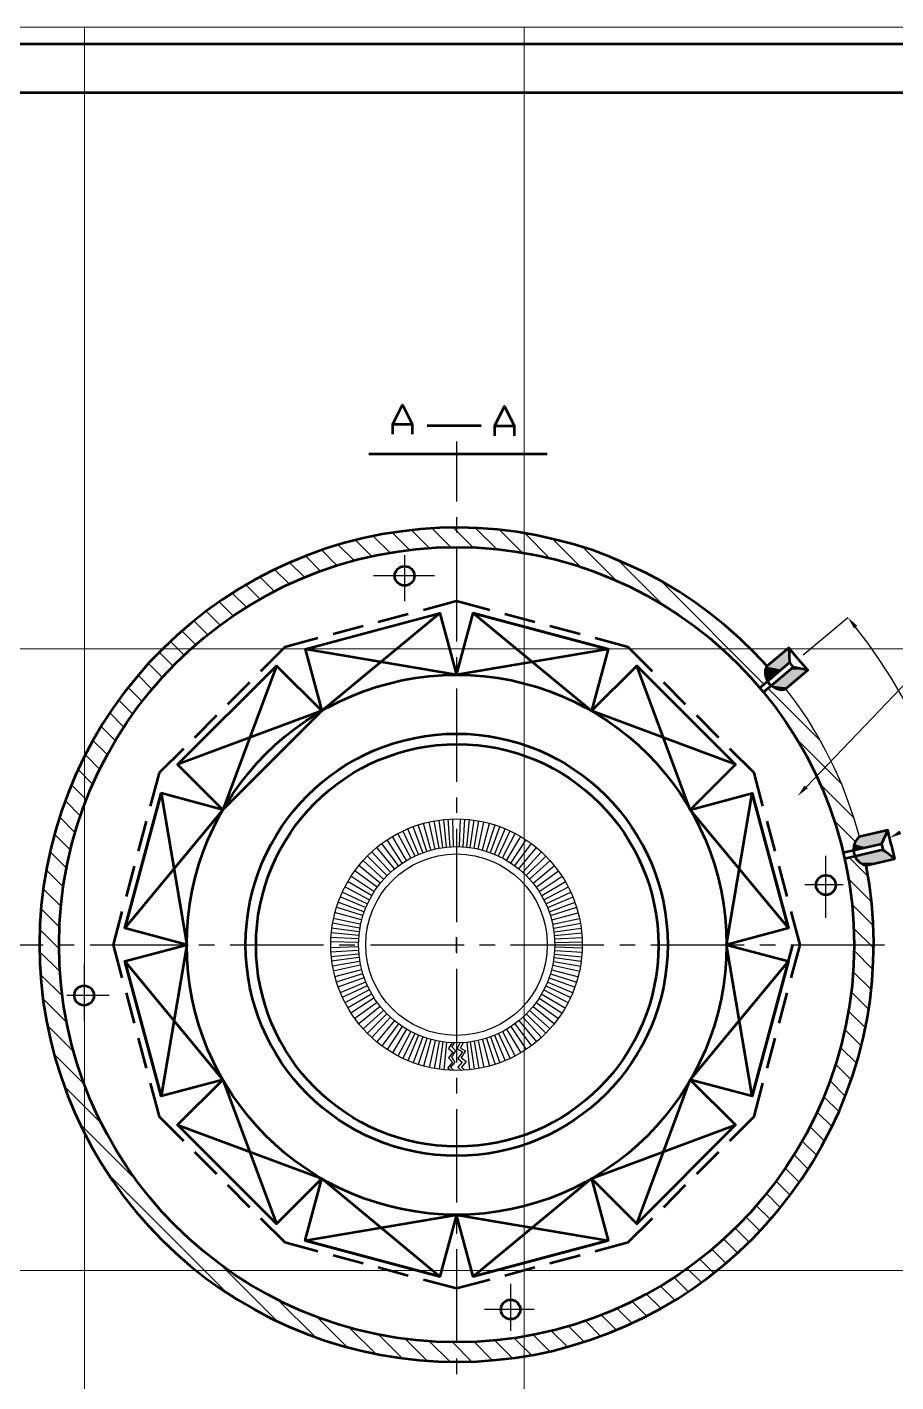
# Model space of a CAD drawing. Header units: millimetres. Extents: x 0 to 841, y 0 to 1189.
# Drawn here: x 577.7 to 743.9, y 929.9 to 1189 of the extents above; entities that cross this region are included whole.
import ezdxf

# ---------------------------------------------------------------- set-up
doc = ezdxf.new("R2010")
doc.units = ezdxf.units.MM
doc.layers.add('C00-00-00', color=7, linetype='Continuous')
doc.layers.add('C00-FF-FF', color=4, linetype='Continuous', true_color=0x00ffff)
doc.layers.add('CBF-BF-BF', color=7, linetype='Continuous', true_color=0xbfbfbf)

msp = doc.modelspace()

# ---------------------------------------------------------------- hatches: boundary and pattern name
at = {"layer": 'C00-00-00'}
h = msp.add_hatch(color=256, dxfattribs=at)
h.dxf.hatch_style = 2
h.paths.add_polyline_path([(735.880333, 1074.022772), (736.473, 1074.530772), (734.695, 1076.097106)])
h = msp.add_hatch(color=256, dxfattribs=at)
h.dxf.hatch_style = 2
h.paths.add_polyline_path([(723.392, 1070.297439), (723.519, 1067.461106), (720.005333, 1067.461106)])
h = msp.add_hatch(color=256, dxfattribs=at)
h.dxf.hatch_style = 2
h.paths.add_polyline_path([(720.005333, 1067.461106), (722.587667, 1066.699106), (719.116333, 1066.699106)])
h = msp.add_hatch(color=256, dxfattribs=at)
h.dxf.hatch_style = 2
h.paths.add_polyline_path([(720.005333, 1067.461106), (723.519, 1067.461106), (722.587667, 1066.699106)])
h = msp.add_hatch(color=256, dxfattribs=at)
h.dxf.hatch_style = 2
h.paths.add_polyline_path([(718.947, 1066.148772), (721.275333, 1065.556106), (718.862333, 1065.556106)])
h = msp.add_hatch(color=256, dxfattribs=at)
h.dxf.hatch_style = 2
h.paths.add_polyline_path([(718.862333, 1065.556106), (720.598, 1065.005772), (718.904667, 1065.005772)])
h = msp.add_hatch(color=256, dxfattribs=at)
h.dxf.hatch_style = 2
h.paths.add_polyline_path([(718.862333, 1065.556106), (721.275333, 1065.556106), (720.598, 1065.005772)])
h = msp.add_hatch(color=256, dxfattribs=at)
h.dxf.hatch_style = 2
h.paths.add_polyline_path([(718.904667, 1065.005772), (719.920667, 1064.455439), (719.074, 1064.455439)])
h = msp.add_hatch(color=256, dxfattribs=at)
h.dxf.hatch_style = 2
h.paths.add_polyline_path([(718.904667, 1065.005772), (720.598, 1065.005772), (719.920667, 1064.455439)])
h = msp.add_hatch(color=256, dxfattribs=at)
h.dxf.hatch_style = 2
h.paths.add_polyline_path([(719.116333, 1066.699106), (721.952667, 1066.148772), (718.947, 1066.148772)])
h = msp.add_hatch(color=256, dxfattribs=at)
h.dxf.hatch_style = 2
h.paths.add_polyline_path([(718.947, 1066.148772), (721.952667, 1066.148772), (721.275333, 1065.556106)])
h = msp.add_hatch(color=256, dxfattribs=at)
h.dxf.hatch_style = 2
h.paths.add_polyline_path([(719.116333, 1066.699106), (722.587667, 1066.699106), (721.952667, 1066.148772)])
h = msp.add_hatch(color=256, dxfattribs=at)
h.dxf.hatch_style = 2
h.paths.add_polyline_path([(723.519, 1066.021772), (723.519, 1063.058439), (720.047667, 1063.058439)])
h = msp.add_hatch(color=256, dxfattribs=at)
h.dxf.hatch_style = 2
h.paths.add_polyline_path([(723.688333, 1066.148772), (727.032667, 1066.021772), (723.519, 1066.021772)])
h = msp.add_hatch(color=256, dxfattribs=at)
h.dxf.hatch_style = 2
h.paths.add_polyline_path([(723.519, 1066.021772), (727.032667, 1066.021772), (723.519, 1063.058439)])
h = msp.add_hatch(color=256, dxfattribs=at)
h.dxf.hatch_style = 2
h.paths.add_polyline_path([(724.238667, 1066.572106), (726.397667, 1066.148772), (723.688333, 1066.148772)])
h = msp.add_hatch(color=256, dxfattribs=at)
h.dxf.hatch_style = 2
h.paths.add_polyline_path([(723.688333, 1066.148772), (726.397667, 1066.148772), (727.032667, 1066.021772)])
h = msp.add_hatch(color=256, dxfattribs=at)
h.dxf.hatch_style = 2
h.paths.add_polyline_path([(719.074, 1064.455439), (719.920667, 1064.455439), (719.285667, 1063.905106)])
h = msp.add_hatch(color=256, dxfattribs=at)
h.dxf.hatch_style = 2
h.paths.add_polyline_path([(720.047667, 1063.058439), (723.138, 1062.719772), (720.513333, 1062.719772)])
h = msp.add_hatch(color=256, dxfattribs=at)
h.dxf.hatch_style = 2
h.paths.add_polyline_path([(720.047667, 1063.058439), (723.519, 1063.058439), (723.138, 1062.719772)])
h = msp.add_hatch(color=256, dxfattribs=at)
h.dxf.hatch_style = 2
h.paths.add_polyline_path([(720.513333, 1062.719772), (722.841667, 1062.508106), (721.021333, 1062.508106)])
h = msp.add_hatch(color=256, dxfattribs=at)
h.dxf.hatch_style = 2
h.paths.add_polyline_path([(720.513333, 1062.719772), (723.138, 1062.719772), (722.841667, 1062.508106)])
h = msp.add_hatch(color=256, dxfattribs=at)
h.dxf.hatch_style = 2
h.paths.add_polyline_path([(721.021333, 1062.508106), (722.714667, 1062.381106), (721.487, 1062.381106)])
h = msp.add_hatch(color=256, dxfattribs=at)
h.dxf.hatch_style = 2
h.paths.add_polyline_path([(721.021333, 1062.508106), (722.841667, 1062.508106), (722.714667, 1062.381106)])
h = msp.add_hatch(color=256, dxfattribs=at)
h.dxf.hatch_style = 2
h.paths.add_polyline_path([(721.487, 1062.381106), (722.503, 1062.338772), (721.571667, 1062.338772)])
h = msp.add_hatch(color=256, dxfattribs=at)
h.dxf.hatch_style = 2
h.paths.add_polyline_path([(721.487, 1062.381106), (722.714667, 1062.381106), (722.503, 1062.338772)])
h = msp.add_hatch(color=256, dxfattribs=at)
h.dxf.hatch_style = 2
h.paths.add_polyline_path([(721.571667, 1062.338772), (722.503, 1062.338772), (722.164333, 1062.296439)])
h = msp.add_hatch(color=256, dxfattribs=at)
h.dxf.hatch_style = 2
h.paths.add_polyline_path([(727.032667, 1043.415772), (725.085333, 1041.976439), (726.44, 1043.966106)])
h = msp.add_hatch(color=256, dxfattribs=at)
h.dxf.hatch_style = 2
h.paths.add_polyline_path([(736.473, 1033.763772), (741.341333, 1033.255772), (736.134333, 1033.255772)])
h = msp.add_hatch(color=256, dxfattribs=at)
h.dxf.hatch_style = 2
h.paths.add_polyline_path([(736.854, 1034.144772), (741.553, 1033.763772), (736.473, 1033.763772)])
h = msp.add_hatch(color=256, dxfattribs=at)
h.dxf.hatch_style = 2
h.paths.add_polyline_path([(736.473, 1033.763772), (741.553, 1033.763772), (741.341333, 1033.255772)])
h = msp.add_hatch(color=256, dxfattribs=at)
h.dxf.hatch_style = 2
h.paths.add_polyline_path([(742.357333, 1035.414772), (741.764667, 1034.144772), (736.854, 1034.144772)])
h = msp.add_hatch(color=256, dxfattribs=at)
h.dxf.hatch_style = 2
h.paths.add_polyline_path([(736.854, 1034.144772), (741.764667, 1034.144772), (741.553, 1033.763772)])
h = msp.add_hatch(color=256, dxfattribs=at)
h.dxf.hatch_style = 2
h.paths.add_polyline_path([(744.939667, 1034.695106), (742.696, 1033.933106), (744.558667, 1035.372439)])
h = msp.add_hatch(color=256, dxfattribs=at)
h.dxf.hatch_style = 2
h.paths.add_polyline_path([(735.922667, 1032.747772), (738.251, 1032.155106), (735.795667, 1032.155106)])
h = msp.add_hatch(color=256, dxfattribs=at)
h.dxf.hatch_style = 2
h.paths.add_polyline_path([(735.795667, 1032.155106), (736.346, 1031.731772), (735.795667, 1031.731772)])
h = msp.add_hatch(color=256, dxfattribs=at)
h.dxf.hatch_style = 2
h.paths.add_polyline_path([(735.795667, 1032.155106), (738.251, 1032.155106), (736.346, 1031.731772)])
h = msp.add_hatch(color=256, dxfattribs=at)
h.dxf.hatch_style = 2
h.paths.add_polyline_path([(735.795667, 1031.731772), (736.346, 1031.731772), (735.795667, 1031.604772)])
h = msp.add_hatch(color=256, dxfattribs=at)
h.dxf.hatch_style = 2
h.paths.add_polyline_path([(735.965, 1032.832439), (740.706333, 1032.747772), (735.922667, 1032.747772)])
h = msp.add_hatch(color=256, dxfattribs=at)
h.dxf.hatch_style = 2
h.paths.add_polyline_path([(735.922667, 1032.747772), (740.706333, 1032.747772), (738.251, 1032.155106)])
h = msp.add_hatch(color=256, dxfattribs=at)
h.dxf.hatch_style = 2
h.paths.add_polyline_path([(736.134333, 1033.255772), (741.129667, 1032.832439), (735.965, 1032.832439)])
h = msp.add_hatch(color=256, dxfattribs=at)
h.dxf.hatch_style = 2
h.paths.add_polyline_path([(735.965, 1032.832439), (741.129667, 1032.832439), (740.706333, 1032.747772)])
h = msp.add_hatch(color=256, dxfattribs=at)
h.dxf.hatch_style = 2
h.paths.add_polyline_path([(740.791, 1031.604772), (742.907667, 1030.504106), (736.049667, 1030.504106)])
h = msp.add_hatch(color=256, dxfattribs=at)
h.dxf.hatch_style = 2
h.paths.add_polyline_path([(736.134333, 1033.255772), (741.341333, 1033.255772), (741.129667, 1032.832439)])
h = msp.add_hatch(color=256, dxfattribs=at)
h.dxf.hatch_style = 2
h.paths.add_polyline_path([(741.383667, 1031.731772), (741.553, 1031.604772), (740.791, 1031.604772)])
h = msp.add_hatch(color=256, dxfattribs=at)
h.dxf.hatch_style = 2
h.paths.add_polyline_path([(740.791, 1031.604772), (741.553, 1031.604772), (742.907667, 1030.504106)])
h = msp.add_hatch(color=256, dxfattribs=at)
h.dxf.hatch_style = 2
h.paths.add_polyline_path([(736.049667, 1030.504106), (743.542667, 1029.996106), (736.303667, 1029.996106)])
h = msp.add_hatch(color=256, dxfattribs=at)
h.dxf.hatch_style = 2
h.paths.add_polyline_path([(736.049667, 1030.504106), (742.907667, 1030.504106), (743.542667, 1029.996106)])
h = msp.add_hatch(color=256, dxfattribs=at)
h.dxf.hatch_style = 2
h.paths.add_polyline_path([(736.303667, 1029.996106), (743.585, 1029.953772), (736.346, 1029.953772)])
h = msp.add_hatch(color=256, dxfattribs=at)
h.dxf.hatch_style = 2
h.paths.add_polyline_path([(736.303667, 1029.996106), (743.542667, 1029.996106), (743.585, 1029.953772)])
h = msp.add_hatch(color=256, dxfattribs=at)
h.dxf.hatch_style = 2
h.paths.add_polyline_path([(736.346, 1029.953772), (741.934, 1029.530439), (736.642333, 1029.530439)])
h = msp.add_hatch(color=256, dxfattribs=at)
h.dxf.hatch_style = 2
h.paths.add_polyline_path([(736.346, 1029.953772), (743.585, 1029.953772), (741.934, 1029.530439)])
h = msp.add_hatch(color=256, dxfattribs=at)
h.dxf.hatch_style = 2
h.paths.add_polyline_path([(736.642333, 1029.530439), (740.283, 1029.191772), (737.108, 1029.191772)])
h = msp.add_hatch(color=256, dxfattribs=at)
h.dxf.hatch_style = 2
h.paths.add_polyline_path([(736.642333, 1029.530439), (741.934, 1029.530439), (740.283, 1029.191772)])
h = msp.add_hatch(color=256, dxfattribs=at)
h.dxf.hatch_style = 2
h.paths.add_polyline_path([(737.108, 1029.191772), (739.013, 1028.895439), (737.573667, 1028.895439)])
h = msp.add_hatch(color=256, dxfattribs=at)
h.dxf.hatch_style = 2
h.paths.add_polyline_path([(737.108, 1029.191772), (740.283, 1029.191772), (739.013, 1028.895439)])
h = msp.add_hatch(color=256, dxfattribs=at)
h.dxf.hatch_style = 2
h.paths.add_polyline_path([(737.573667, 1028.895439), (739.013, 1028.895439), (738.124, 1028.683772)])

# ---------------------------------------------------------------- linework, layer by layer
at = {"layer": 'C00-00-00', "lineweight": 53}
for points in [[(805.264667, 3.284361), (45.042667, 3.284361), (35.687, 3.284361), (35.687, 1176.468028), (35.687, 1185.823694), (795.909, 1185.823694), (805.264667, 1185.823694), (805.264667, 1176.468028)], [(647.657667, 1111.147694), (647.657667, 1113.052694), (649.520333, 1116.778028), (651.383, 1113.052694), (651.383, 1111.147694)], [(667.173333, 1110.851361), (667.173333, 1112.756361), (669.036, 1116.481694), (670.898667, 1112.756361), (670.898667, 1110.851361)], [(647.657667, 1113.052694), (651.383, 1113.052694)], [(643.043333, 1107.380028), (677.164, 1107.380028)], [(719.243333, 1066.782361), (716.703333, 1069.491694), (714.036333, 1072.074028), (711.284667, 1074.529361), (708.406, 1076.815361), (705.400333, 1079.016694), (702.352333, 1081.048694), (699.177333, 1082.953694), (695.917667, 1084.689361), (692.573333, 1086.255694), (689.186667, 1087.695028), (685.715333, 1089.007361), (682.159333, 1090.108028), (678.603333, 1091.039361), (675.005, 1091.843694), (671.364333, 1092.478694), (667.681333, 1092.902028), (663.998333, 1093.198361), (660.315333, 1093.283028), (656.632333, 1093.240694), (652.949333, 1092.986694), (649.266333, 1092.563361), (645.625667, 1092.013028), (641.985, 1091.251028), (638.429, 1090.362028), (634.873, 1089.261361), (631.401667, 1088.033694), (627.972667, 1086.636694), (624.628333, 1085.070361), (621.326333, 1083.377028), (618.151333, 1081.514361), (615.061, 1079.524694), (612.055333, 1077.365694), (609.134333, 1075.079694), (606.340333, 1072.666694), (603.673333, 1070.126694), (601.091, 1067.459694), (598.678, 1064.708028), (596.349667, 1061.787028), (594.190667, 1058.823694), (592.158667, 1055.733361), (590.296, 1052.558361), (588.560333, 1049.298694), (586.951667, 1045.954361), (585.554667, 1042.525361), (584.284667, 1039.054028), (583.184, 1035.540361), (582.252667, 1031.942028), (581.490667, 1028.343694), (580.855667, 1024.703028), (580.432333, 1021.020028), (580.178333, 1017.337028), (580.093667, 1013.654028), (580.178333, 1009.971028), (580.39, 1006.288028), (580.813333, 1002.605028), (581.406, 998.964361), (582.168, 995.323694), (583.099333, 991.767694), (584.2, 988.254028), (585.427667, 984.740361), (586.867, 981.353694), (588.433333, 978.009361), (590.126667, 974.707361), (592.031667, 971.532361), (594.021333, 968.442028), (596.180333, 965.436361), (598.466333, 962.557694), (600.921667, 959.763694), (603.461667, 957.096694), (606.128667, 954.556694), (608.922667, 952.101361), (611.801333, 949.815361), (614.807, 947.656361), (617.897333, 945.666694), (621.114667, 943.804028), (624.374333, 942.068361), (627.718667, 940.502028), (631.147667, 939.105028), (634.619, 937.835028), (638.132667, 936.734361), (641.731, 935.845361), (645.329333, 935.083361), (648.97, 934.490694), (652.653, 934.067361), (656.336, 933.813361), (660.019, 933.728694), (663.744333, 933.813361), (667.427333, 934.109694), (671.068, 934.533028), (674.708667, 935.125694), (678.349333, 935.887694), (681.905333, 936.861361), (685.419, 937.962028), (688.890333, 939.232028), (692.319333, 940.629028), (695.663667, 942.237694), (698.923333, 943.973361), (702.098333, 945.836028), (705.188667, 947.868028), (708.194333, 950.027028), (711.073, 952.355361), (713.824667, 954.768361), (716.491667, 957.350694), (719.031667, 960.017694), (721.444667, 962.811694), (723.730667, 965.732694), (725.889667, 968.738361), (727.879333, 971.828694), (729.742, 975.046028), (731.435333, 978.305694), (733.001667, 981.650028), (734.398667, 985.079028), (735.626333, 988.550361), (736.727, 992.106361), (737.616, 995.662361), (738.378, 999.303028), (738.928333, 1002.943694), (739.351667, 1006.626694), (739.563333, 1010.309694), (739.648, 1013.992694), (739.521, 1017.675694), (739.267, 1021.358694), (738.801333, 1025.041694), (738.166333, 1028.682361)], [(666.199667, 1077.492694), (659.849667, 1079.228361), (653.499667, 1077.492694)], [(625.390333, 1066.867028), (615.145667, 1039.308028), (634.068667, 1058.231028), (606.509667, 1047.986361), (615.145667, 1039.308028), (596.434333, 1016.702028), (603.334667, 1042.483028), (608.245333, 1013.527028), (603.334667, 984.528694), (596.434333, 1010.352028), (615.145667, 987.703694), (625.390333, 960.144694), (606.509667, 979.067694), (634.068667, 968.823028), (656.674667, 950.069361), (630.893667, 956.969694), (659.849667, 961.880361), (688.848, 956.969694), (663.024667, 950.069361), (685.673, 968.823028), (713.232, 979.067694), (694.309, 960.144694), (704.553667, 987.703694), (723.307333, 1010.352028), (716.364667, 984.528694), (711.496333, 1013.527028), (716.364667, 1042.483028), (723.307333, 1016.702028), (704.553667, 1039.308028), (694.309, 1066.867028), (713.232, 1047.986361), (685.673, 1058.231028), (663.024667, 1076.942361), (688.848, 1070.042028), (659.849667, 1065.131361), (630.893667, 1070.042028), (656.674667, 1076.942361), (634.068667, 1058.231028)], [(630.893667, 1070.042028), (656.674667, 1076.942361), (659.849667, 1065.131361)], [(659.849667, 1065.131361), (663.024667, 1076.942361)], [(633.349, 1072.116361), (626.999, 1070.423028), (622.342333, 1065.766361)], [(630.893667, 1070.042028), (634.068667, 1058.231028), (625.390333, 1066.867028)], [(688.848, 1070.042028), (685.673, 1058.231028), (694.309, 1066.867028)], [(697.357, 1065.766361), (692.700333, 1070.423028), (686.350333, 1072.116361)], [(723.392, 1070.296028), (719.116333, 1066.697694)], [(725.212333, 1068.137028), (723.392, 1070.296028), (723.519, 1067.459694), (724.238667, 1066.570694)], [(725.212333, 1068.137028), (727.032667, 1066.020361), (724.238667, 1066.570694)], [(719.116333, 1066.697694), (718.904667, 1066.020361), (718.862333, 1065.343028), (718.989333, 1064.665694), (719.243333, 1064.030694), (719.624333, 1063.438028), (720.132333, 1062.972361), (720.725, 1062.633694), (721.36, 1062.379694), (722.037333, 1062.295028), (722.714667, 1062.379694)], [(722.714667, 1062.379694), (727.032667, 1066.020361)], [(607.610333, 1050.992028), (602.953667, 1046.377694)], [(718.439, 1040.027694), (716.745667, 1046.377694), (712.089, 1050.992028)], [(606.509667, 1047.986361), (615.145667, 1039.308028), (603.334667, 1042.483028)], [(713.232, 1047.986361), (704.553667, 1039.308028), (716.364667, 1042.483028)], [(736.854, 1034.143361), (736.388333, 1033.635361), (736.049667, 1033.042694), (735.838, 1032.407694), (735.753333, 1031.730361), (735.838, 1031.053028), (736.092, 1030.375694), (736.430667, 1029.825361), (736.896333, 1029.317361), (737.489, 1028.936361), (738.124, 1028.682361)], [(742.357333, 1035.413361), (736.854, 1034.143361)], [(742.992333, 1032.661694), (742.357333, 1035.413361), (741.129667, 1032.831028), (741.383667, 1031.730361)], [(742.992333, 1032.661694), (743.585, 1029.952361), (741.383667, 1031.730361)], [(738.124, 1028.682361), (743.585, 1029.952361)], [(595.841667, 1019.877028), (594.148333, 1013.527028), (595.841667, 1007.177028)], [(723.857667, 1007.177028), (725.551, 1013.527028), (723.857667, 1019.877028)], [(596.434333, 1010.352028), (608.245333, 1013.527028), (596.434333, 1016.702028)], [(723.307333, 1016.702028), (711.496333, 1013.527028), (723.307333, 1010.352028)], [(606.509667, 979.067694), (615.145667, 987.703694), (603.334667, 984.528694)], [(716.364667, 984.528694), (704.553667, 987.703694), (713.232, 979.067694)], [(601.260333, 987.026361), (602.953667, 980.676361), (607.610333, 976.019694)], [(712.089, 976.019694), (716.745667, 980.676361), (718.439, 987.026361)], [(630.893667, 956.969694), (634.068667, 968.823028), (625.390333, 960.144694)], [(694.309, 960.144694), (685.673, 968.823028), (688.848, 956.969694)], [(622.342333, 961.245361), (626.999, 956.631028), (633.349, 954.895361)], [(663.024667, 950.069361), (659.849667, 961.880361), (656.674667, 950.069361)], [(686.350333, 954.895361), (692.700333, 956.631028), (697.357, 961.245361)], [(653.499667, 949.519028), (659.849667, 947.825694), (666.199667, 949.519028)]]:
    msp.add_lwpolyline(points, dxfattribs=at)
msp.add_lwpolyline([(795.909, 12.640028), (45.042667, 12.640028), (45.042667, 1176.468028), (795.909, 1176.468028)], close=True, dxfattribs=at)
at = {"layer": 'C00-00-00', "lineweight": 25}
for points in [[(726.736333, 1043.668361), (758.782667, 1077.154028), (793.792333, 1077.154028)], [(757.428, 1015.855361), (757.258667, 1019.792361), (756.92, 1023.729361), (756.412, 1027.666361), (755.777, 1031.561028), (754.972667, 1035.455694), (753.999, 1039.265694), (752.856, 1043.075694), (751.586, 1046.801028), (750.146667, 1050.484028), (748.580333, 1054.124694), (746.844667, 1057.680694), (744.982, 1061.152028), (742.992333, 1064.581028), (740.833333, 1067.883028), (738.589667, 1071.142694), (736.176667, 1074.275361)], [(736.896333, 1034.185694), (735.922667, 1037.572361), (734.779667, 1040.916694), (733.509667, 1044.218694), (732.070333, 1047.436028), (730.504, 1050.611028), (728.768333, 1053.701361), (726.948, 1056.707028), (724.958333, 1059.628028), (722.841667, 1062.464361)], [(730.461667, 1018.691694), (730.461667, 1024.957028), (730.461667, 1030.545028)], [(588.645, 1009.928694), (588.645, 1003.832694), (588.645, 998.964361)], [(659.003, 994.815694), (658.283333, 993.672694), (659.13, 992.995361), (658.325667, 991.894694), (659.045333, 991.048028), (658.198667, 989.989694), (658.664333, 989.524028)], [(658.960667, 993.969028), (659.680333, 993.291694), (658.876, 992.021694), (659.553333, 991.090361), (658.706667, 990.074361), (659.257, 989.524028)], [(658.960667, 993.926694), (659.426333, 994.731028)], [(660.569333, 994.815694), (659.976667, 993.672694), (660.992667, 993.037694), (660.103667, 991.767694), (660.950333, 991.090361), (660.103667, 990.074361), (660.781, 989.481694)], [(661.119667, 994.815694), (660.611667, 993.757361), (661.543, 993.249361), (660.738667, 991.937028), (661.67, 991.175028), (660.823333, 990.116694), (661.373667, 989.608694)]]:
    msp.add_lwpolyline(points, dxfattribs=at)
at = {"layer": 'C00-00-00', "lineweight": 53}
for centre, radius in [((659.849667, 1013.527028), 76.030667), ((659.870833, 1013.505861), 51.6255), ((659.870833, 1013.505861), 40.364833), ((659.976667, 1013.400028), 38.481), ((730.482833, 1024.935861), 1.883833), ((588.623833, 1003.811528), 1.883833), ((670.179, 943.761694), 1.862667)]:
    msp.add_circle(centre, radius, dxfattribs=at)
at = {"layer": 'C00-00-00', "lineweight": 25}
for centre, radius in [((659.849667, 1013.527028), 24.045333), ((659.870833, 1013.505861), 18.774833), ((659.849667, 1013.527028), 17.356667)]:
    msp.add_circle(centre, radius, dxfattribs=at)
at = {"layer": 'C00-00-00', "lineweight": 53}
msp.add_ellipse((649.9225, 1084.054361), major_axis=(1.883833, 0), ratio=0.988764, start_param=0, end_param=6.283185, dxfattribs=at)
for points in [[(654.219333, 1112.841028), (654.219333, 1112.841028), (664.548667, 1112.841028), (664.548667, 1112.841028)], [(667.173333, 1112.756361), (667.173333, 1112.756361), (670.898667, 1112.756361), (670.898667, 1112.756361)], [(650.621, 1076.730694), (650.621, 1076.730694), (644.863667, 1075.206694), (644.863667, 1075.206694)], [(688.848, 1070.042028), (688.848, 1070.042028), (663.024667, 1076.942361), (663.024667, 1076.942361)], [(674.835667, 1075.206694), (674.835667, 1075.206694), (669.078333, 1076.730694), (669.078333, 1076.730694)], [(641.985, 1074.444694), (641.985, 1074.444694), (636.227667, 1072.878361), (636.227667, 1072.878361)], [(683.471667, 1072.878361), (683.471667, 1072.878361), (677.714333, 1074.444694), (677.714333, 1074.444694)], [(717.846333, 1062.676028), (717.846333, 1062.676028), (723.519, 1067.459694), (723.519, 1067.459694)], [(625.390333, 1066.867028), (625.390333, 1066.867028), (606.509667, 1047.986361), (606.509667, 1047.986361)], [(713.232, 1047.986361), (713.232, 1047.986361), (694.309, 1066.867028), (694.309, 1066.867028)], [(718.566, 1061.829361), (718.566, 1061.829361), (724.238667, 1066.570694), (724.238667, 1066.570694)], [(620.268, 1063.649694), (620.268, 1063.649694), (616.034667, 1059.458694), (616.034667, 1059.458694)], [(703.664667, 1059.458694), (703.664667, 1059.458694), (699.473667, 1063.649694), (699.473667, 1063.649694)], [(613.918, 1057.342028), (613.918, 1057.342028), (609.727, 1053.108694), (609.727, 1053.108694)], [(710.014667, 1053.108694), (710.014667, 1053.108694), (705.781333, 1057.342028), (705.781333, 1057.342028)], [(602.953667, 1046.377694), (602.953667, 1046.377694), (601.260333, 1040.027694), (601.260333, 1040.027694)], [(603.334667, 1042.483028), (603.334667, 1042.483028), (596.434333, 1016.702028), (596.434333, 1016.702028)], [(723.307333, 1016.702028), (723.307333, 1016.702028), (716.364667, 1042.483028), (716.364667, 1042.483028)], [(600.498333, 1037.149028), (600.498333, 1037.149028), (598.932, 1031.391694), (598.932, 1031.391694)], [(720.767333, 1031.391694), (720.767333, 1031.391694), (719.243333, 1037.149028), (719.243333, 1037.149028)], [(733.806, 1031.137694), (733.806, 1031.137694), (741.129667, 1032.831028), (741.129667, 1032.831028)], [(734.06, 1030.037028), (734.06, 1030.037028), (741.383667, 1031.730361), (741.383667, 1031.730361)], [(598.17, 1028.513028), (598.17, 1028.513028), (596.646, 1022.755694), (596.646, 1022.755694)], [(723.095667, 1022.755694), (723.095667, 1022.755694), (721.529333, 1028.513028), (721.529333, 1028.513028)], [(716.364667, 984.528694), (716.364667, 984.528694), (724.154, 1013.527028), (724.154, 1013.527028)], [(596.434333, 1010.352028), (596.434333, 1010.352028), (603.334667, 984.528694), (603.334667, 984.528694)], [(596.646, 1004.298361), (596.646, 1004.298361), (598.17, 998.541028), (598.17, 998.541028)], [(721.529333, 998.541028), (721.529333, 998.541028), (723.095667, 1004.298361), (723.095667, 1004.298361)], [(598.932, 995.662361), (598.932, 995.662361), (600.498333, 989.905028), (600.498333, 989.905028)], [(719.243333, 989.905028), (719.243333, 989.905028), (720.767333, 995.662361), (720.767333, 995.662361)], [(606.509667, 979.067694), (606.509667, 979.067694), (625.390333, 960.144694), (625.390333, 960.144694)], [(694.309, 960.144694), (694.309, 960.144694), (713.232, 979.067694), (713.232, 979.067694)], [(609.727, 973.903028), (609.727, 973.903028), (613.918, 969.712028), (613.918, 969.712028)], [(705.781333, 969.712028), (705.781333, 969.712028), (710.014667, 973.903028), (710.014667, 973.903028)], [(616.034667, 967.595361), (616.034667, 967.595361), (620.268, 963.362028), (620.268, 963.362028)], [(699.473667, 963.362028), (699.473667, 963.362028), (703.664667, 967.595361), (703.664667, 967.595361)], [(630.893667, 956.969694), (630.893667, 956.969694), (656.674667, 950.069361), (656.674667, 950.069361)], [(663.024667, 950.069361), (663.024667, 950.069361), (688.848, 956.969694), (688.848, 956.969694)], [(636.227667, 954.133361), (636.227667, 954.133361), (641.985, 952.609361), (641.985, 952.609361)], [(677.714333, 952.609361), (677.714333, 952.609361), (683.471667, 954.133361), (683.471667, 954.133361)], [(644.863667, 951.847361), (644.863667, 951.847361), (650.621, 950.281028), (650.621, 950.281028)], [(669.078333, 950.281028), (669.078333, 950.281028), (674.835667, 951.847361), (674.835667, 951.847361)]]:
    msp.add_open_spline(points, degree=3, dxfattribs=at)
at = {"layer": 'C00-00-00', "lineweight": 25}
for points in [[(659.849667, 1109.750694), (659.849667, 1109.750694), (659.849667, 1098.278361), (659.849667, 1098.278361)], [(659.849667, 1095.315028), (659.849667, 1095.315028), (659.849667, 1092.351694), (659.849667, 1092.351694)], [(643.636, 1087.779694), (643.636, 1087.779694), (640.503333, 1090.912361), (640.503333, 1090.912361)], [(647.149667, 1088.457028), (647.149667, 1088.457028), (643.932333, 1091.674361), (643.932333, 1091.674361)], [(650.832667, 1089.007361), (650.832667, 1089.007361), (647.530667, 1092.351694), (647.530667, 1092.351694)], [(654.685, 1089.346028), (654.685, 1089.346028), (651.256, 1092.817361), (651.256, 1092.817361)], [(658.749, 1089.515361), (658.749, 1089.515361), (655.150667, 1093.156028), (655.150667, 1093.156028)], [(663.024667, 1089.473028), (663.024667, 1089.473028), (659.214667, 1093.283028), (659.214667, 1093.283028)], [(667.554333, 1089.134361), (667.554333, 1089.134361), (663.490333, 1093.198361), (663.490333, 1093.198361)], [(672.422667, 1088.499361), (672.422667, 1088.499361), (668.062333, 1092.859694), (668.062333, 1092.859694)], [(677.714333, 1087.398694), (677.714333, 1087.398694), (672.930667, 1092.224694), (672.930667, 1092.224694)], [(683.641, 1085.705361), (683.641, 1085.705361), (678.18, 1091.166361), (678.18, 1091.166361)], [(636.989667, 1086.001694), (636.989667, 1086.001694), (634.026333, 1089.007361), (634.026333, 1089.007361)], [(640.249333, 1086.975361), (640.249333, 1086.975361), (637.201333, 1090.023361), (637.201333, 1090.023361)], [(659.849667, 1089.346028), (659.849667, 1089.346028), (659.849667, 1071.481361), (659.849667, 1071.481361)], [(690.456667, 1083.123028), (690.456667, 1083.123028), (684.022, 1089.557694), (684.022, 1089.557694)], [(630.809, 1083.758028), (630.809, 1083.758028), (627.930333, 1086.636694), (627.930333, 1086.636694)], [(633.857, 1084.943361), (633.857, 1084.943361), (630.936, 1087.864361), (630.936, 1087.864361)], [(649.943667, 1079.228361), (649.943667, 1079.228361), (649.943667, 1088.033694), (649.943667, 1088.033694)], [(699.219667, 1078.551028), (699.219667, 1078.551028), (690.668333, 1087.102361), (690.668333, 1087.102361)], [(625.051667, 1081.091028), (625.051667, 1081.091028), (622.257667, 1083.885028), (622.257667, 1083.885028)], [(627.888, 1082.488028), (627.888, 1082.488028), (625.051667, 1085.282028), (625.051667, 1085.282028)], [(655.616333, 1084.054361), (655.616333, 1084.054361), (643.974667, 1084.054361), (643.974667, 1084.054361)], [(718.650667, 1063.353361), (718.650667, 1063.353361), (698.923333, 1083.080694), (698.923333, 1083.080694)], [(619.675333, 1078.043028), (619.675333, 1078.043028), (616.966, 1080.752361), (616.966, 1080.752361)], [(622.3, 1079.609361), (622.3, 1079.609361), (619.548333, 1082.361028), (619.548333, 1082.361028)], [(617.135333, 1076.392028), (617.135333, 1076.392028), (614.426, 1079.101361), (614.426, 1079.101361)], [(612.267, 1072.793694), (612.267, 1072.793694), (609.6, 1075.460694), (609.6, 1075.460694)], [(614.637667, 1074.614028), (614.637667, 1074.614028), (611.970667, 1077.323361), (611.970667, 1077.323361)], [(726.143667, 1068.941361), (726.143667, 1068.941361), (734.695, 1076.095694), (734.695, 1076.095694)], [(609.981, 1070.888694), (609.981, 1070.888694), (607.314, 1073.555694), (607.314, 1073.555694)], [(607.779667, 1068.899028), (607.779667, 1068.899028), (605.112667, 1071.523694), (605.112667, 1071.523694)], [(605.620667, 1066.782361), (605.620667, 1066.782361), (602.996, 1069.449361), (602.996, 1069.449361)], [(659.849667, 1068.518028), (659.849667, 1068.518028), (659.849667, 1065.512361), (659.849667, 1065.512361)], [(601.599, 1062.379694), (601.599, 1062.379694), (598.974333, 1065.046694), (598.974333, 1065.046694)], [(603.588667, 1064.623361), (603.588667, 1064.623361), (600.921667, 1067.290361), (600.921667, 1067.290361)], [(599.736333, 1060.051361), (599.736333, 1060.051361), (597.069333, 1062.718361), (597.069333, 1062.718361)], [(659.849667, 1062.549028), (659.849667, 1062.549028), (659.849667, 1044.642028), (659.849667, 1044.642028)], [(729.403333, 1052.558361), (729.403333, 1052.558361), (719.455, 1062.549028), (719.455, 1062.549028)], [(597.958333, 1057.638361), (597.958333, 1057.638361), (595.249, 1060.305361), (595.249, 1060.305361)], [(596.222667, 1055.140694), (596.222667, 1055.140694), (593.513333, 1057.850028), (593.513333, 1057.850028)], [(594.614, 1052.516028), (594.614, 1052.516028), (591.862333, 1055.267694), (591.862333, 1055.267694)], [(593.09, 1049.849028), (593.09, 1049.849028), (590.296, 1052.600694), (590.296, 1052.600694)], [(733.425, 1044.345694), (733.425, 1044.345694), (724.873667, 1052.897028), (724.873667, 1052.897028)], [(591.650667, 1047.055028), (591.650667, 1047.055028), (588.856667, 1049.849028), (588.856667, 1049.849028)], [(590.296, 1044.176361), (590.296, 1044.176361), (587.459667, 1047.012694), (587.459667, 1047.012694)], [(735.880333, 1037.699361), (735.880333, 1037.699361), (729.445667, 1044.134028), (729.445667, 1044.134028)], [(589.068333, 1041.213028), (589.068333, 1041.213028), (586.189667, 1044.091694), (586.189667, 1044.091694)], [(659.849667, 1041.678694), (659.849667, 1041.678694), (659.849667, 1038.715361), (659.849667, 1038.715361)], [(587.925333, 1038.122694), (587.925333, 1038.122694), (585.004333, 1041.086028), (585.004333, 1041.086028)], [(586.909333, 1034.947694), (586.909333, 1034.947694), (583.903667, 1037.953361), (583.903667, 1037.953361)], [(654.134667, 1031.391694), (654.134667, 1031.391694), (652.526, 1036.429361), (652.526, 1036.429361)], [(654.939, 1031.645694), (654.939, 1031.645694), (653.542, 1036.725694), (653.542, 1036.725694)], [(655.743333, 1031.815028), (655.743333, 1031.815028), (654.642667, 1036.979694), (654.642667, 1036.979694)], [(656.505333, 1031.984361), (656.505333, 1031.984361), (655.574, 1037.191361), (655.574, 1037.191361)], [(657.225, 1032.111361), (657.225, 1032.111361), (656.505333, 1037.318361), (656.505333, 1037.318361)], [(657.902333, 1032.196028), (657.902333, 1032.196028), (657.394333, 1037.445361), (657.394333, 1037.445361)], [(658.622, 1032.238361), (658.622, 1032.238361), (658.241, 1037.530028), (658.241, 1037.530028)], [(659.257, 1032.280694), (659.257, 1032.280694), (659.13, 1037.572361), (659.13, 1037.572361)], [(660.442333, 1032.280694), (660.442333, 1032.280694), (660.611667, 1037.572361), (660.611667, 1037.572361)], [(661.119667, 1032.238361), (661.119667, 1032.238361), (661.458333, 1037.530028), (661.458333, 1037.530028)], [(661.839333, 1032.196028), (661.839333, 1032.196028), (662.347333, 1037.445361), (662.347333, 1037.445361)], [(662.474333, 1032.111361), (662.474333, 1032.111361), (663.194, 1037.318361), (663.194, 1037.318361)], [(663.236333, 1031.984361), (663.236333, 1031.984361), (664.125333, 1037.191361), (664.125333, 1037.191361)], [(663.956, 1031.815028), (663.956, 1031.815028), (665.099, 1036.979694), (665.099, 1036.979694)], [(664.802667, 1031.645694), (664.802667, 1031.645694), (666.157333, 1036.725694), (666.157333, 1036.725694)], [(665.607, 1031.391694), (665.607, 1031.391694), (667.215667, 1036.429361), (667.215667, 1036.429361)], [(736.134333, 1033.212028), (736.134333, 1033.212028), (732.070333, 1037.276028), (732.070333, 1037.276028)], [(586.020333, 1031.603361), (586.020333, 1031.603361), (582.93, 1034.693694), (582.93, 1034.693694)], [(650.282333, 1029.656028), (650.282333, 1029.656028), (647.615333, 1034.185694), (647.615333, 1034.185694)], [(651.086667, 1030.121694), (651.086667, 1030.121694), (648.631333, 1034.778361), (648.631333, 1034.778361)], [(651.848667, 1030.502694), (651.848667, 1030.502694), (649.605, 1035.286361), (649.605, 1035.286361)], [(652.568333, 1030.799028), (652.568333, 1030.799028), (650.536333, 1035.667361), (650.536333, 1035.667361)], [(653.372667, 1031.137694), (653.372667, 1031.137694), (651.552333, 1036.090694), (651.552333, 1036.090694)], [(659.849667, 1035.709694), (659.849667, 1035.709694), (659.849667, 1017.845028), (659.849667, 1017.845028)], [(666.326667, 1031.137694), (666.326667, 1031.137694), (668.147, 1036.090694), (668.147, 1036.090694)], [(667.131, 1030.799028), (667.131, 1030.799028), (669.163, 1035.667361), (669.163, 1035.667361)], [(667.850667, 1030.502694), (667.850667, 1030.502694), (670.094333, 1035.286361), (670.094333, 1035.286361)], [(668.612667, 1030.121694), (668.612667, 1030.121694), (671.068, 1034.778361), (671.068, 1034.778361)], [(669.417, 1029.656028), (669.417, 1029.656028), (672.126333, 1034.185694), (672.126333, 1034.185694)], [(585.258333, 1028.174361), (585.258333, 1028.174361), (582.083333, 1031.349361), (582.083333, 1031.349361)], [(647.192, 1027.370028), (647.192, 1027.370028), (643.636, 1031.264694), (643.636, 1031.264694)], [(647.954, 1028.005028), (647.954, 1028.005028), (644.609667, 1032.111361), (644.609667, 1032.111361)], [(648.716, 1028.597694), (648.716, 1028.597694), (645.583333, 1032.873361), (645.583333, 1032.873361)], [(649.478, 1029.148028), (649.478, 1029.148028), (646.599333, 1033.550694), (646.599333, 1033.550694)], [(670.221333, 1029.148028), (670.221333, 1029.148028), (673.142333, 1033.550694), (673.142333, 1033.550694)], [(671.025667, 1028.597694), (671.025667, 1028.597694), (674.158333, 1032.873361), (674.158333, 1032.873361)], [(671.787667, 1028.005028), (671.787667, 1028.005028), (675.132, 1032.111361), (675.132, 1032.111361)], [(672.549667, 1027.370028), (672.549667, 1027.370028), (676.105667, 1031.264694), (676.105667, 1031.264694)], [(645.244667, 1025.295694), (645.244667, 1025.295694), (641.138333, 1028.640028), (641.138333, 1028.640028)], [(645.879667, 1026.057694), (645.879667, 1026.057694), (641.985, 1029.613694), (641.985, 1029.613694)], [(646.514667, 1026.735028), (646.514667, 1026.735028), (642.789333, 1030.460361), (642.789333, 1030.460361)], [(646.514667, 1026.735028), (646.514667, 1026.735028), (642.789333, 1030.460361), (642.789333, 1030.460361)], [(673.184667, 1026.735028), (673.184667, 1026.735028), (676.952333, 1030.460361), (676.952333, 1030.460361)], [(673.184667, 1026.735028), (673.184667, 1026.735028), (676.952333, 1030.460361), (676.952333, 1030.460361)], [(673.819667, 1026.057694), (673.819667, 1026.057694), (677.756667, 1029.613694), (677.756667, 1029.613694)], [(674.497, 1025.295694), (674.497, 1025.295694), (678.603333, 1028.640028), (678.603333, 1028.640028)], [(738.547333, 1026.565694), (738.547333, 1026.565694), (734.906667, 1030.248694), (734.906667, 1030.248694)], [(584.623333, 1024.576028), (584.623333, 1024.576028), (581.363667, 1027.835694), (581.363667, 1027.835694)], [(644.059333, 1023.729361), (644.059333, 1023.729361), (639.656667, 1026.608028), (639.656667, 1026.608028)], [(644.652, 1024.533694), (644.652, 1024.533694), (640.376333, 1027.624028), (640.376333, 1027.624028)], [(675.089667, 1024.533694), (675.089667, 1024.533694), (679.365333, 1027.624028), (679.365333, 1027.624028)], [(675.64, 1023.729361), (675.64, 1023.729361), (680.042667, 1026.608028), (680.042667, 1026.608028)], [(739.224667, 1021.697361), (739.224667, 1021.697361), (734.822, 1026.100028), (734.822, 1026.100028)], [(584.2, 1020.808361), (584.2, 1020.808361), (580.813333, 1024.195028), (580.813333, 1024.195028)], [(642.747, 1021.358694), (642.747, 1021.358694), (637.963333, 1023.602361), (637.963333, 1023.602361)], [(643.128, 1022.120694), (643.128, 1022.120694), (638.471333, 1024.576028), (638.471333, 1024.576028)], [(643.593667, 1022.925028), (643.593667, 1022.925028), (639.021667, 1025.592028), (639.021667, 1025.592028)], [(676.148, 1022.925028), (676.148, 1022.925028), (680.677667, 1025.592028), (680.677667, 1025.592028)], [(676.571333, 1022.120694), (676.571333, 1022.120694), (681.270333, 1024.576028), (681.270333, 1024.576028)], [(676.952333, 1021.358694), (676.952333, 1021.358694), (681.736, 1023.602361), (681.736, 1023.602361)], [(733.806, 1024.957028), (733.806, 1024.957028), (726.44, 1024.957028), (726.44, 1024.957028)], [(642.112, 1019.834694), (642.112, 1019.834694), (637.159, 1021.655028), (637.159, 1021.655028)], [(642.450667, 1020.639028), (642.450667, 1020.639028), (637.582333, 1022.671028), (637.582333, 1022.671028)], [(677.291, 1020.639028), (677.291, 1020.639028), (682.159333, 1022.671028), (682.159333, 1022.671028)], [(677.587333, 1019.834694), (677.587333, 1019.834694), (682.540333, 1021.655028), (682.540333, 1021.655028)], [(739.563333, 1017.167694), (739.563333, 1017.167694), (735.499333, 1021.231694), (735.499333, 1021.231694)], [(583.903667, 1016.871361), (583.903667, 1016.871361), (580.39, 1020.385028), (580.39, 1020.385028)], [(641.434667, 1017.464028), (641.434667, 1017.464028), (636.27, 1018.564694), (636.27, 1018.564694)], [(641.646333, 1018.310694), (641.646333, 1018.310694), (636.524, 1019.665361), (636.524, 1019.665361)], [(641.858, 1019.115028), (641.858, 1019.115028), (636.820333, 1020.681361), (636.820333, 1020.681361)], [(677.841333, 1019.115028), (677.841333, 1019.115028), (682.836667, 1020.681361), (682.836667, 1020.681361)], [(678.095333, 1018.310694), (678.095333, 1018.310694), (683.133, 1019.623028), (683.133, 1019.623028)], [(678.264667, 1017.464028), (678.264667, 1017.464028), (683.387, 1018.564694), (683.387, 1018.564694)], [(583.819, 1012.722694), (583.819, 1012.722694), (580.136, 1016.448028), (580.136, 1016.448028)], [(641.096, 1015.305028), (641.096, 1015.305028), (635.846667, 1015.813028), (635.846667, 1015.813028)], [(641.180667, 1015.982361), (641.180667, 1015.982361), (635.931333, 1016.702028), (635.931333, 1016.702028)], [(641.307667, 1016.702028), (641.307667, 1016.702028), (636.100667, 1017.633361), (636.100667, 1017.633361)], [(678.434, 1016.702028), (678.434, 1016.702028), (683.641, 1017.633361), (683.641, 1017.633361)], [(678.561, 1015.982361), (678.561, 1015.982361), (683.683333, 1016.659694), (683.683333, 1016.659694)], [(678.603333, 1015.305028), (678.603333, 1015.305028), (683.810333, 1015.813028), (683.810333, 1015.813028)], [(739.648, 1012.849694), (739.648, 1012.849694), (735.795667, 1016.659694), (735.795667, 1016.659694)], [(565.107667, 1013.527028), (565.107667, 1013.527028), (580.771, 1013.527028), (580.771, 1013.527028)], [(583.776667, 1013.527028), (583.776667, 1013.527028), (586.74, 1013.527028), (586.74, 1013.527028)], [(589.745667, 1013.527028), (589.745667, 1013.527028), (607.610333, 1013.527028), (607.610333, 1013.527028)], [(610.573667, 1013.527028), (610.573667, 1013.527028), (613.579333, 1013.527028), (613.579333, 1013.527028)], [(616.542667, 1013.527028), (616.542667, 1013.527028), (634.407333, 1013.527028), (634.407333, 1013.527028)], [(641.011333, 1013.950361), (641.011333, 1013.950361), (635.719667, 1014.077361), (635.719667, 1014.077361)], [(641.011333, 1013.103694), (641.011333, 1013.103694), (635.719667, 1012.934361), (635.719667, 1012.934361)], [(641.053667, 1014.627694), (641.053667, 1014.627694), (635.762, 1014.924028), (635.762, 1014.924028)], [(637.413, 1013.527028), (637.413, 1013.527028), (640.376333, 1013.527028), (640.376333, 1013.527028)], [(643.382, 1013.527028), (643.382, 1013.527028), (661.246667, 1013.527028), (661.246667, 1013.527028)], [(658.410333, 1013.527028), (658.410333, 1013.527028), (661.331333, 1013.527028), (661.331333, 1013.527028)], [(658.410333, 1013.527028), (658.410333, 1013.527028), (661.331333, 1013.527028), (661.331333, 1013.527028)], [(658.410333, 1013.527028), (658.410333, 1013.527028), (661.331333, 1013.527028), (661.331333, 1013.527028)], [(659.849667, 1012.045361), (659.849667, 1012.045361), (659.849667, 1014.966361), (659.849667, 1014.966361)], [(659.849667, 1012.045361), (659.849667, 1012.045361), (659.849667, 1014.966361), (659.849667, 1014.966361)], [(659.849667, 1014.839361), (659.849667, 1014.839361), (659.849667, 1011.876028), (659.849667, 1011.876028)], [(664.21, 1013.527028), (664.21, 1013.527028), (667.215667, 1013.527028), (667.215667, 1013.527028)], [(670.179, 1013.527028), (670.179, 1013.527028), (688.043667, 1013.527028), (688.043667, 1013.527028)], [(678.688, 1014.627694), (678.688, 1014.627694), (683.852667, 1014.924028), (683.852667, 1014.924028)], [(678.730333, 1013.950361), (678.730333, 1013.950361), (683.895, 1014.077361), (683.895, 1014.077361)], [(678.730333, 1013.103694), (678.730333, 1013.103694), (683.979667, 1012.934361), (683.979667, 1012.934361)], [(691.049333, 1013.527028), (691.049333, 1013.527028), (694.012667, 1013.527028), (694.012667, 1013.527028)], [(697.018333, 1013.527028), (697.018333, 1013.527028), (714.883, 1013.527028), (714.883, 1013.527028)], [(717.846333, 1013.527028), (717.846333, 1013.527028), (720.852, 1013.527028), (720.852, 1013.527028)], [(723.815333, 1013.527028), (723.815333, 1013.527028), (741.722333, 1013.527028), (741.722333, 1013.527028)], [(584.030667, 1008.362361), (584.030667, 1008.362361), (580.093667, 1012.257028), (580.093667, 1012.257028)], [(641.053667, 1012.426361), (641.053667, 1012.426361), (635.762, 1012.087694), (635.762, 1012.087694)], [(641.096, 1011.706694), (641.096, 1011.706694), (635.846667, 1011.198694), (635.846667, 1011.198694)], [(641.180667, 1011.071694), (641.180667, 1011.071694), (635.931333, 1010.352028), (635.931333, 1010.352028)], [(678.561, 1011.071694), (678.561, 1011.071694), (683.683333, 1010.352028), (683.683333, 1010.352028)], [(678.603333, 1011.706694), (678.603333, 1011.706694), (683.810333, 1011.198694), (683.810333, 1011.198694)], [(678.688, 1012.426361), (678.688, 1012.426361), (683.852667, 1012.087694), (683.852667, 1012.087694)], [(739.478667, 1008.785694), (739.478667, 1008.785694), (735.880333, 1012.426361), (735.880333, 1012.426361)], [(584.496333, 1003.663361), (584.496333, 1003.663361), (580.263, 1007.854361), (580.263, 1007.854361)], [(641.307667, 1010.309694), (641.307667, 1010.309694), (636.100667, 1009.420694), (636.100667, 1009.420694)], [(641.434667, 1009.590028), (641.434667, 1009.590028), (636.27, 1008.447028), (636.27, 1008.447028)], [(641.646333, 1008.743361), (641.646333, 1008.743361), (636.524, 1007.388694), (636.524, 1007.388694)], [(641.858, 1007.939028), (641.858, 1007.939028), (636.820333, 1006.330361), (636.820333, 1006.330361)], [(659.849667, 1008.912694), (659.849667, 1008.912694), (659.849667, 991.005694), (659.849667, 991.005694)], [(677.841333, 1007.939028), (677.841333, 1007.939028), (682.879, 1006.330361), (682.879, 1006.330361)], [(678.095333, 1008.743361), (678.095333, 1008.743361), (683.175333, 1007.388694), (683.175333, 1007.388694)], [(678.264667, 1009.590028), (678.264667, 1009.590028), (683.429333, 1008.447028), (683.429333, 1008.447028)], [(678.434, 1010.309694), (678.434, 1010.309694), (683.641, 1009.420694), (683.641, 1009.420694)], [(739.182333, 1004.891028), (739.182333, 1004.891028), (735.711, 1008.362361), (735.711, 1008.362361)], [(642.112, 1007.177028), (642.112, 1007.177028), (637.159, 1005.399028), (637.159, 1005.399028)], [(642.450667, 1006.372694), (642.450667, 1006.372694), (637.582333, 1004.340694), (637.582333, 1004.340694)], [(642.747, 1005.653028), (642.747, 1005.653028), (637.963333, 1003.409361), (637.963333, 1003.409361)], [(676.952333, 1005.653028), (676.952333, 1005.653028), (681.736, 1003.409361), (681.736, 1003.409361)], [(677.291, 1006.372694), (677.291, 1006.372694), (682.159333, 1004.340694), (682.159333, 1004.340694)], [(677.587333, 1007.177028), (677.587333, 1007.177028), (682.540333, 1005.399028), (682.540333, 1005.399028)], [(585.300667, 998.625694), (585.300667, 998.625694), (580.771, 1003.155361), (580.771, 1003.155361)], [(593.386333, 1003.832694), (593.386333, 1003.832694), (585.300667, 1003.832694), (585.300667, 1003.832694)], [(643.128, 1004.891028), (643.128, 1004.891028), (638.471333, 1002.435694), (638.471333, 1002.435694)], [(643.593667, 1004.086694), (643.593667, 1004.086694), (639.021667, 1001.419694), (639.021667, 1001.419694)], [(644.059333, 1003.282361), (644.059333, 1003.282361), (639.656667, 1000.403694), (639.656667, 1000.403694)], [(675.64, 1003.282361), (675.64, 1003.282361), (680.042667, 1000.403694), (680.042667, 1000.403694)], [(676.148, 1004.086694), (676.148, 1004.086694), (680.677667, 1001.419694), (680.677667, 1001.419694)], [(676.571333, 1004.891028), (676.571333, 1004.891028), (681.270333, 1002.435694), (681.270333, 1002.435694)], [(738.674333, 1001.165694), (738.674333, 1001.165694), (735.33, 1004.510028), (735.33, 1004.510028)], [(644.652, 1002.478028), (644.652, 1002.478028), (640.376333, 999.387694), (640.376333, 999.387694)], [(645.244667, 1001.716028), (645.244667, 1001.716028), (641.138333, 998.414028), (641.138333, 998.414028)], [(645.879667, 1000.954028), (645.879667, 1000.954028), (641.985, 997.440361), (641.985, 997.440361)], [(646.514667, 1000.319028), (646.514667, 1000.319028), (642.789333, 996.593694), (642.789333, 996.593694)], [(646.514667, 1000.319028), (646.514667, 1000.319028), (642.789333, 996.593694), (642.789333, 996.593694)], [(673.184667, 1000.319028), (673.184667, 1000.319028), (676.952333, 996.593694), (676.952333, 996.593694)], [(673.184667, 1000.319028), (673.184667, 1000.319028), (676.952333, 996.593694), (676.952333, 996.593694)], [(673.819667, 1000.954028), (673.819667, 1000.954028), (677.756667, 997.440361), (677.756667, 997.440361)], [(674.497, 1001.716028), (674.497, 1001.716028), (678.603333, 998.414028), (678.603333, 998.414028)], [(675.089667, 1002.478028), (675.089667, 1002.478028), (679.365333, 999.387694), (679.365333, 999.387694)], [(738.039333, 997.609694), (738.039333, 997.609694), (734.822, 1000.827028), (734.822, 1000.827028)], [(586.613, 993.080028), (586.613, 993.080028), (581.575333, 998.117694), (581.575333, 998.117694)], [(647.192, 999.684028), (647.192, 999.684028), (643.636, 995.789361), (643.636, 995.789361)], [(647.954, 999.006694), (647.954, 999.006694), (644.609667, 994.942694), (644.609667, 994.942694)], [(648.716, 998.414028), (648.716, 998.414028), (645.583333, 994.180694), (645.583333, 994.180694)], [(649.478, 997.863694), (649.478, 997.863694), (646.599333, 993.461028), (646.599333, 993.461028)], [(670.221333, 997.863694), (670.221333, 997.863694), (673.142333, 993.461028), (673.142333, 993.461028)], [(671.025667, 998.414028), (671.025667, 998.414028), (674.158333, 994.180694), (674.158333, 994.180694)], [(671.787667, 999.006694), (671.787667, 999.006694), (675.132, 994.942694), (675.132, 994.942694)], [(672.549667, 999.684028), (672.549667, 999.684028), (676.105667, 995.789361), (676.105667, 995.789361)], [(650.282333, 997.355694), (650.282333, 997.355694), (647.615333, 992.826028), (647.615333, 992.826028)], [(651.086667, 996.932361), (651.086667, 996.932361), (648.631333, 992.233361), (648.631333, 992.233361)], [(651.848667, 996.551361), (651.848667, 996.551361), (649.605, 991.767694), (649.605, 991.767694)], [(652.568333, 996.212694), (652.568333, 996.212694), (650.536333, 991.344361), (650.536333, 991.344361)], [(653.372667, 995.916361), (653.372667, 995.916361), (651.552333, 990.921028), (651.552333, 990.921028)], [(654.134667, 995.620028), (654.134667, 995.620028), (652.526, 990.624694), (652.526, 990.624694)], [(654.939, 995.408361), (654.939, 995.408361), (653.542, 990.286028), (653.542, 990.286028)], [(655.743333, 995.196694), (655.743333, 995.196694), (654.642667, 990.032028), (654.642667, 990.032028)], [(656.505333, 995.027361), (656.505333, 995.027361), (655.574, 989.862694), (655.574, 989.862694)], [(657.225, 994.942694), (657.225, 994.942694), (656.505333, 989.693361), (656.505333, 989.693361)], [(662.474333, 994.942694), (662.474333, 994.942694), (663.194, 989.693361), (663.194, 989.693361)], [(663.236333, 995.027361), (663.236333, 995.027361), (664.125333, 989.862694), (664.125333, 989.862694)], [(663.956, 995.196694), (663.956, 995.196694), (665.099, 990.032028), (665.099, 990.032028)], [(664.802667, 995.408361), (664.802667, 995.408361), (666.157333, 990.286028), (666.157333, 990.286028)], [(665.607, 995.620028), (665.607, 995.620028), (667.215667, 990.624694), (667.215667, 990.624694)], [(666.326667, 995.916361), (666.326667, 995.916361), (668.147, 990.921028), (668.147, 990.921028)], [(667.131, 996.212694), (667.131, 996.212694), (669.163, 991.344361), (669.163, 991.344361)], [(667.850667, 996.551361), (667.850667, 996.551361), (670.094333, 991.767694), (670.094333, 991.767694)], [(668.612667, 996.932361), (668.612667, 996.932361), (671.068, 992.233361), (671.068, 992.233361)], [(669.417, 997.355694), (669.417, 997.355694), (672.126333, 992.826028), (672.126333, 992.826028)], [(737.235, 994.180694), (737.235, 994.180694), (734.144667, 997.313361), (734.144667, 997.313361)], [(588.687333, 986.814694), (588.687333, 986.814694), (582.845333, 992.656694), (582.845333, 992.656694)], [(657.902333, 994.858028), (657.902333, 994.858028), (657.394333, 989.608694), (657.394333, 989.608694)], [(661.839333, 994.858028), (661.839333, 994.858028), (662.347333, 989.608694), (662.347333, 989.608694)], [(736.346, 990.878694), (736.346, 990.878694), (733.298, 993.884361), (733.298, 993.884361)], [(735.33, 987.661361), (735.33, 987.661361), (732.366667, 990.624694), (732.366667, 990.624694)], [(659.849667, 988.042361), (659.849667, 988.042361), (659.849667, 985.079028), (659.849667, 985.079028)], [(734.187, 984.571028), (734.187, 984.571028), (731.308333, 987.492028), (731.308333, 987.492028)], [(591.947, 979.321694), (591.947, 979.321694), (584.792667, 986.476028), (584.792667, 986.476028)], [(659.849667, 982.073361), (659.849667, 982.073361), (659.849667, 964.208694), (659.849667, 964.208694)], [(732.959333, 981.607694), (732.959333, 981.607694), (730.123, 984.444028), (730.123, 984.444028)], [(731.647, 978.729028), (731.647, 978.729028), (728.810667, 981.523028), (728.810667, 981.523028)], [(598.678, 968.399694), (598.678, 968.399694), (587.798333, 979.279361), (587.798333, 979.279361)], [(730.207667, 975.935028), (730.207667, 975.935028), (727.456, 978.686694), (727.456, 978.686694)], [(728.726, 973.225694), (728.726, 973.225694), (725.974333, 975.977361), (725.974333, 975.977361)], [(727.117333, 970.601028), (727.117333, 970.601028), (724.408, 973.310361), (724.408, 973.310361)], [(615.95, 946.894361), (615.95, 946.894361), (593.259333, 969.585028), (593.259333, 969.585028)], [(725.424, 968.061028), (725.424, 968.061028), (722.714667, 970.770361), (722.714667, 970.770361)], [(723.646, 965.605694), (723.646, 965.605694), (720.979, 968.315028), (720.979, 968.315028)], [(721.825667, 963.235028), (721.825667, 963.235028), (719.158667, 965.944361), (719.158667, 965.944361)], [(659.849667, 961.203028), (659.849667, 961.203028), (659.849667, 958.239694), (659.849667, 958.239694)], [(717.888667, 958.747694), (717.888667, 958.747694), (715.221667, 961.414694), (715.221667, 961.414694)], [(719.878333, 960.949028), (719.878333, 960.949028), (717.211333, 963.616028), (717.211333, 963.616028)], [(715.814333, 956.631028), (715.814333, 956.631028), (713.147333, 959.298028), (713.147333, 959.298028)], [(713.613, 954.599028), (713.613, 954.599028), (710.988333, 957.223694), (710.988333, 957.223694)], [(659.849667, 955.276361), (659.849667, 955.276361), (659.849667, 937.369361), (659.849667, 937.369361)], [(711.369333, 952.609361), (711.369333, 952.609361), (708.702333, 955.276361), (708.702333, 955.276361)], [(625.602, 941.475694), (625.602, 941.475694), (614.764667, 952.313028), (614.764667, 952.313028)], [(706.670333, 948.926361), (706.670333, 948.926361), (703.961, 951.593361), (703.961, 951.593361)], [(709.083333, 950.704361), (709.083333, 950.704361), (706.374, 953.413694), (706.374, 953.413694)], [(670.179, 948.672361), (670.179, 948.672361), (670.179, 939.655361), (670.179, 939.655361)], [(701.590333, 945.539694), (701.590333, 945.539694), (698.881, 948.249028), (698.881, 948.249028)], [(704.172667, 947.190694), (704.172667, 947.190694), (701.463333, 949.900028), (701.463333, 949.900028)], [(698.965667, 943.973361), (698.965667, 943.973361), (696.171667, 946.725028), (696.171667, 946.725028)], [(632.841, 938.470028), (632.841, 938.470028), (625.686667, 945.624361), (625.686667, 945.624361)], [(674.708667, 943.761694), (674.708667, 943.761694), (665.183667, 943.761694), (665.183667, 943.761694)], [(693.377667, 941.137028), (693.377667, 941.137028), (690.541333, 943.973361), (690.541333, 943.973361)], [(696.214, 942.491694), (696.214, 942.491694), (693.42, 945.285694), (693.42, 945.285694)], [(638.979333, 936.522694), (638.979333, 936.522694), (633.179667, 942.322361), (633.179667, 942.322361)], [(684.276, 937.581028), (684.276, 937.581028), (681.270333, 940.586694), (681.270333, 940.586694)], [(687.408667, 938.639361), (687.408667, 938.639361), (684.487667, 941.602694), (684.487667, 941.602694)], [(690.456667, 939.824694), (690.456667, 939.824694), (687.578, 942.703361), (687.578, 942.703361)], [(644.482667, 935.252694), (644.482667, 935.252694), (639.402667, 940.290361), (639.402667, 940.290361)], [(649.520333, 934.406028), (649.520333, 934.406028), (644.948333, 938.978028), (644.948333, 938.978028)], [(654.219333, 933.940361), (654.219333, 933.940361), (650.028333, 938.131361), (650.028333, 938.131361)], [(674.200667, 935.041028), (674.200667, 935.041028), (670.898667, 938.300694), (670.898667, 938.300694)], [(677.672, 935.760694), (677.672, 935.760694), (674.497, 938.935694), (674.497, 938.935694)], [(681.058667, 936.607361), (681.058667, 936.607361), (677.968333, 939.697694), (677.968333, 939.697694)], [(658.622, 933.728694), (658.622, 933.728694), (654.685, 937.665694), (654.685, 937.665694)], [(662.770667, 933.771028), (662.770667, 933.771028), (659.087667, 937.496361), (659.087667, 937.496361)], [(666.75, 934.025028), (666.75, 934.025028), (663.236333, 937.581028), (663.236333, 937.581028)], [(670.56, 934.448361), (670.56, 934.448361), (667.173333, 937.835028), (667.173333, 937.835028)], [(659.849667, 934.406028), (659.849667, 934.406028), (659.849667, 931.400361), (659.849667, 931.400361)]]:
    msp.add_open_spline(points, degree=3, dxfattribs=at)
at = {"layer": 'C00-FF-FF', "lineweight": 53}
msp.add_lwpolyline([(733.975333, 1031.180028), (733.763667, 1031.391694)], dxfattribs=at)
at = {"layer": 'CBF-BF-BF', "lineweight": 9}
for points in [[(841.000001, 1189.000035), (0, 1189.000035)], [(588.700001, 0), (588.700001, 1189.000035)], [(672.800001, 0), (672.800001, 1189.000035)], [(841.000001, 1070.100031), (0, 1070.100031)], [(841.000001, 951.200028), (0, 951.200028)]]:
    msp.add_lwpolyline(points, dxfattribs=at)

doc.saveas('drawing.dxf')
